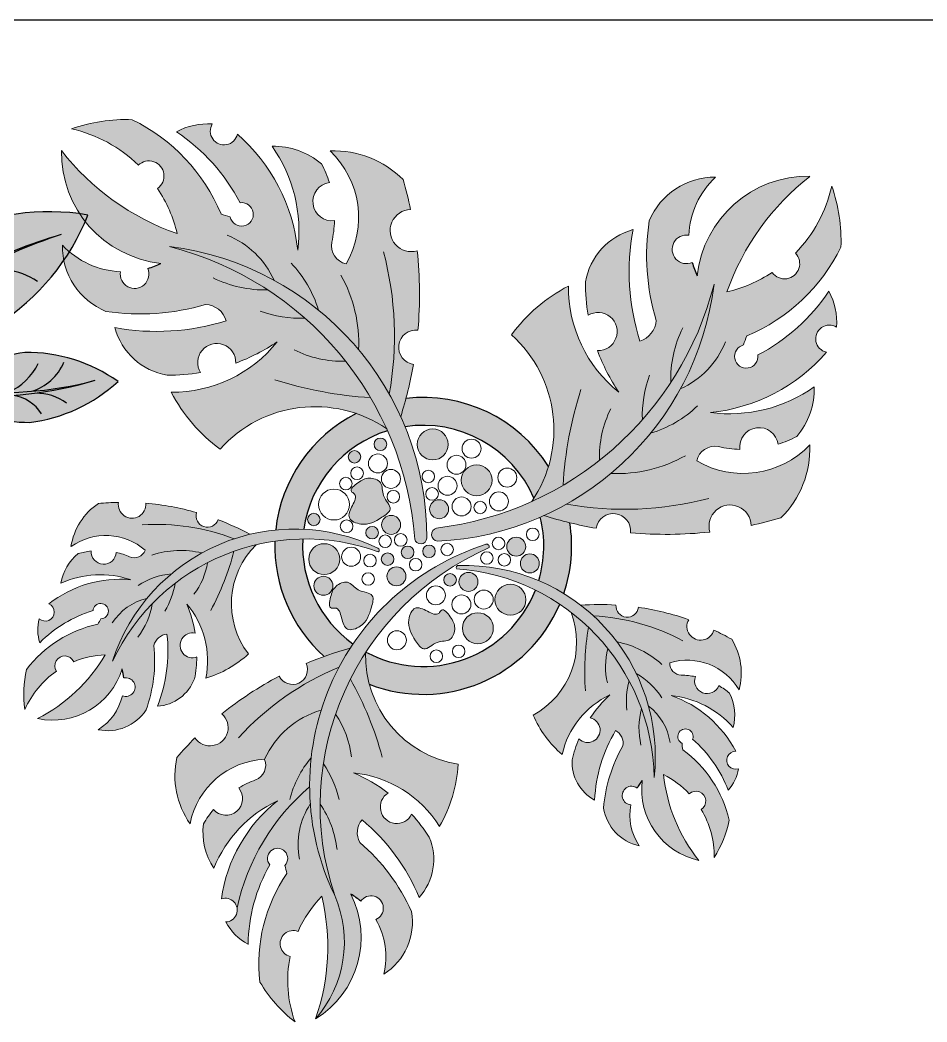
# Model space of a CAD drawing. Header units: inches. Extents: x 9636 to 21597, y -10243 to 557.
# Drawn here: x 14584.43 to 14615.95, y -8255.29 to -8220.47 of the extents above; entities that cross this region are included whole.
import ezdxf

# ---------------------------------------------------------------- set-up
doc = ezdxf.new("R2010")
doc.units = ezdxf.units.IN
doc.header["$MEASUREMENT"] = 0
doc.layers.add('estofado', color=7, linetype='Continuous', lineweight=25)
doc.layers.add('MESA', color=7, linetype='Continuous')

# ---------------------------------------------------------------- blocks, each defined once
blk = doc.blocks.new('FF')
at = {"layer": 'estofado', "ltscale": 0.1, "true_color": 0x939598}
h = blk.add_hatch(color=252, dxfattribs=at)
h.set_gradient(color1=(108, 164, 86), color2=(102, 154, 81), one_color=1, tint=0.46, name='CYLINDER')
h.paths.add_polyline_path([(14597.657, -8234.258, 0.033062), (14598.1, -8232.44, -0.981895), (14598.257, -8231.248, 0.048855), (14598.23, -8228.488, -1.138233), (14598.001, -8227.054, 0.018864), (14597.739, -8226.018, 0.208979), (14595.206, -8225.017, -0.346636), (14595.761, -8228.943, -0.42625), (14595.269, -8228.158, 0.04537), (14595.358, -8227.443, -0.994855), (14595.179, -8226.118, 0.044381), (14594.909, -8225.466, 0.18118), (14593.188, -8224.858, -0.18833), (14594.077, -8228.471, 0.191426), (14591.981, -8224.44, -1.174476), (14591.108, -8224.083, 0.140528), (14589.862, -8224.352, -0.125367), (14592.077, -8226.819, -2.245001), (14591.73, -8227.316, -0.031976), (14591.411, -8227.204, 0.181425), (14588.328, -8223.935, 0.094503), (14586.213, -8224.251, -0.138196), (14588.538, -8225.513, -1.074478), (14589.209, -8226.325, -0.088291), (14589.884, -8227.895, -0.144087), (14585.868, -8225.009, 0.388768), (14589.323, -8228.927, -0.041945), (14588.862, -8229.104, -1.340573), (14587.917, -8229.218, -0.196063), (14585.897, -8228.293, 0.307628), (14587.414, -8230.596, 0.111291), (14590.874, -8230.354, -0.314907), (14591.594, -8230.922, -0.122145), (14587.721, -8231.161, 0.291545), (14589.54, -8232.815, 0.043027), (14590.699, -8232.721, -1.339402), (14591.927, -8232.393, 0.060072), (14593.368, -8231.652, -0.231117), (14589.683, -8233.404, 0.11449), (14591.378, -8235.385, -0.376746), (14597.17, -8234.681, 0.228124), (14589.622, -8228.346, -0.2613)])
h = blk.add_hatch(color=252, dxfattribs=at)
h.set_gradient(color1=(108, 164, 86), color2=(79, 120, 63), one_color=1, tint=0.36, name='CYLINDER')
h.paths.add_polyline_path([(14606.539, -8230.908, -0.314907), (14605.971, -8231.628, -0.122145), (14605.732, -8227.756, 0.291545), (14604.078, -8229.574, 0.043027), (14604.172, -8230.733, -1.339402), (14604.5, -8231.961, 0.060072), (14605.241, -8233.402, -0.231117), (14603.489, -8229.717, 0.11449), (14601.508, -8231.412, -0.376746), (14602.212, -8237.204, 0.228124), (14608.547, -8229.656, -0.2613), (14602.635, -8237.691, 0.033062), (14604.452, -8238.134, -0.981895), (14605.645, -8238.291, 0.048855), (14608.405, -8238.264, -1.138233), (14609.839, -8238.035, 0.018864), (14610.875, -8237.774, 0.208979), (14611.875, -8235.24, -0.346636), (14607.949, -8235.795, -0.42625), (14608.735, -8235.303, 0.04537), (14609.45, -8235.392, -0.994855), (14610.775, -8235.213, 0.044381), (14611.426, -8234.944, 0.18118), (14612.035, -8233.222, -0.18833), (14608.422, -8234.111, 0.191426), (14612.453, -8232.015, -1.174476), (14612.81, -8231.142, 0.140528), (14612.541, -8229.896, -0.125367), (14610.074, -8232.111, -2.245001), (14609.577, -8231.764, -0.031976), (14609.689, -8231.446, 0.181425), (14612.958, -8228.362, 0.094503), (14612.642, -8226.247, -0.138196), (14611.38, -8228.572, -1.074478), (14610.568, -8229.243, -0.088291), (14608.998, -8229.919, -0.144087), (14611.883, -8225.902, 0.388768), (14607.965, -8229.357, -0.041945), (14607.789, -8228.897, -1.340573), (14607.675, -8227.951, -0.196063), (14608.6, -8225.931, 0.307628), (14606.297, -8227.448, 0.111291)])
h = blk.add_hatch(color=252, dxfattribs=at)
h.set_gradient(color1=(166, 115, 84), color2=(109, 75, 55), one_color=1, tint=0.32, name='INVCYLINDER')
h.paths.add_polyline_path([(14598.144, -8238.509, 0.872708), (14598.565, -8238.479, 0.378997), (14589.622, -8228.346, -0.322151)])
h = blk.add_hatch(color=252, dxfattribs=at)
h.set_gradient(color1=(166, 115, 84), color2=(109, 75, 55), one_color=1, tint=0.32, name='INVCYLINDER')
h.paths.add_polyline_path([(14608.547, -8229.656, -0.309503), (14598.904, -8238.127, 0.812635), (14598.933, -8238.587, 0.364481)])
h = blk.add_hatch(color=252, dxfattribs=at)
h.set_gradient(color1=(185, 193, 193), color2=(81, 92, 92), one_color=1, tint=0.34, name='CURVED')
h.paths.add_polyline_path([(14602.289, -8237.087, 0.06904), (14602.796, -8235.982, 0.288006), (14597.84, -8233.624, -0.011646), (14597.657, -8234.258, -0.009266), (14597.806, -8234.605, -0.341204)])
h = blk.add_hatch(color=252, dxfattribs=at)
h.set_gradient(color1=(185, 193, 193), color2=(81, 92, 92), one_color=1, tint=0.34, name='CURVED')
h.paths.add_polyline_path([(14597.198, -8234.745, 0.00155), (14597.17, -8234.681, 0.067559), (14596.107, -8234.148, 0.253608), (14593.312, -8238.194, -0.036817), (14594.29, -8238.17, -0.290631)])
h = blk.add_hatch(color=252, dxfattribs=at)
h.set_gradient(color1=(179, 165, 128), color2=(150, 134, 90), one_color=1, tint=0.47)
h.paths.add_polyline_path([(14598.244, -8235.108, -1), (14599.297, -8235.333, -1)])
h = blk.add_hatch(color=252, dxfattribs=at)
h.set_gradient(color1=(179, 165, 128), color2=(150, 134, 90), one_color=1, tint=0.47)
h.paths.add_polyline_path([(14596.739, -8235.171, 1), (14597.165, -8235.263, 1)])
h = blk.add_hatch(color=252, dxfattribs=at)
h.set_gradient(color1=(179, 165, 128), color2=(150, 134, 90), one_color=1, tint=0.47)
h.paths.add_polyline_path([(14595.838, -8235.606, 1), (14596.265, -8235.697, 1)])
h = blk.add_hatch(color=252, dxfattribs=at)
h.set_gradient(color1=(179, 165, 128), color2=(150, 134, 90), one_color=1, tint=0.47)
h.paths.add_polyline_path([(14599.771, -8236.354, 1), (14600.824, -8236.58, 1)])
h = blk.add_hatch(color=252, dxfattribs=at)
h.set_gradient(color1=(179, 165, 128), color2=(150, 134, 90), one_color=1, tint=0.47)
edge = h.paths.add_edge_path()
edge.add_spline(control_points=[(14595.981, -8237.344), (14595.902, -8237.502), (14595.744, -8237.821), (14596.427, -8238.092), (14596.868, -8237.85), (14597.453, -8237.453), (14596.964, -8237.042), (14597.069, -8236.505), (14596.528, -8236.338), (14596.218, -8236.5), (14595.828, -8236.813), (14596.162, -8236.987), (14596.059, -8237.19), (14595.981, -8237.344)], knot_values=[0, 0, 0, 0, 0.020201, 0.040881, 0.075874, 0.093984, 0.117931, 0.138882, 0.158108, 0.177537, 0.194687, 0.200618, 0.219249, 0.219249, 0.219249, 0.219249], degree=3, periodic=0)
h = blk.add_hatch(color=252, dxfattribs=at)
h.set_gradient(color1=(108, 164, 86), color2=(62, 94, 49), one_color=1, tint=0.28, name='CURVED')
h.paths.add_polyline_path([(14585.43, -8240.765, -1.174476), (14585.093, -8241.279, 0.140528), (14585.112, -8242.11, -0.125367), (14586.965, -8240.997, -2.245001), (14587.24, -8241.281, -0.031976), (14587.129, -8241.471, 0.181425), (14584.655, -8243.041, 0.094503), (14584.596, -8244.435, -0.138196), (14585.692, -8243.102, -1.074478), (14586.294, -8242.773, -0.088291), (14587.383, -8242.534, -0.144087), (14585.039, -8244.749, 0.388768), (14587.975, -8243.021, -0.041945), (14588.031, -8243.338, -1.340573), (14587.987, -8243.957, -0.196063), (14587.145, -8245.137, 0.307628), (14588.807, -8244.45, 0.111291), (14589.08, -8242.204, -0.314907), (14589.532, -8241.814, -0.122145), (14589.207, -8244.323, 0.291545), (14590.491, -8243.363, 0.043027), (14590.574, -8242.609, -1.339402), (14590.515, -8241.782, 0.060072), (14590.219, -8240.768, -0.231117), (14590.885, -8243.344, 0.11449), (14592.363, -8242.503, -0.376746), (14592.628, -8238.708, 0.228124), (14587.639, -8242.758, -0.2613), (14592.418, -8238.344, 0.033062), (14591.309, -8237.836, -0.981895), (14590.565, -8237.588, 0.048855), (14588.794, -8237.264, -1.138233), (14587.847, -8237.233, 0.018864), (14587.152, -8237.273, 0.208979), (14586.198, -8238.771, -0.346636), (14588.78, -8238.901, -0.42625), (14588.217, -8239.119, 0.04537), (14587.77, -8238.973, -0.994855), (14586.9, -8238.925, 0.044381), (14586.449, -8239.017, 0.18118), (14585.847, -8240.044, -0.18833), (14588.27, -8239.921, 0.191426)])
h = blk.add_hatch(color=252, dxfattribs=at)
h.set_gradient(color1=(179, 165, 128), color2=(150, 134, 90), one_color=1, tint=0.47)
h.paths.add_polyline_path([(14599.316, -8237.541, 1), (14598.67, -8237.402, 1)])
h = blk.add_hatch(color=252, dxfattribs=at)
h.set_gradient(color1=(179, 165, 128), color2=(150, 134, 90), one_color=1, tint=0.47)
h.paths.add_polyline_path([(14594.85, -8237.874, 1), (14594.424, -8237.782, 1)])
h = blk.add_hatch(color=252, dxfattribs=at)
h.set_gradient(color1=(179, 165, 128), color2=(150, 134, 90), one_color=1, tint=0.47)
h.paths.add_polyline_path([(14597.647, -8238.086, 1), (14597.001, -8237.947, 1)])
h = blk.add_hatch(color=252, dxfattribs=at)
h.set_gradient(color1=(185, 193, 193), color2=(81, 92, 92), one_color=1, tint=0.34, name='CURVED')
h.paths.add_polyline_path([(14602.635, -8237.691, -0.003321), (14602.511, -8237.746, -0.134103), (14602.455, -8239.954, -0.036923), (14603.328, -8240.403, 0.121396), (14603.537, -8237.943, -0.016535)])
h = blk.add_hatch(color=252, dxfattribs=at)
h.set_gradient(color1=(179, 165, 128), color2=(150, 134, 90), one_color=1, tint=0.47)
h.paths.add_polyline_path([(14596.878, -8238.335, 1), (14596.451, -8238.243, 1)])
h = blk.add_hatch(color=252, dxfattribs=at)
h.set_gradient(color1=(166, 115, 84), color2=(109, 75, 55), one_color=1, tint=0.32, name='INVCYLINDER')
h.paths.add_polyline_path([(14596.876, -8238.955, 0.529291), (14596.892, -8238.842, 0.456534), (14587.639, -8242.758, -0.387777)])
h = blk.add_hatch(color=252, dxfattribs=at)
h.set_gradient(color1=(179, 165, 128), color2=(150, 134, 90), one_color=1, tint=0.47)
h.paths.add_polyline_path([(14601.997, -8238.843, 1), (14601.351, -8238.704, 1)])
h = blk.add_hatch(color=252, dxfattribs=at)
h.set_gradient(color1=(185, 193, 193), color2=(81, 92, 92), one_color=1, tint=0.34, name='CURVED')
h.paths.add_polyline_path([(14594.257, -8238.508, 0.03292), (14593.285, -8238.583, 0.221446), (14594.997, -8242.589, -0.019377), (14595.901, -8242.304, -0.005069), (14595.999, -8242.155, -0.256969)])
h = blk.add_hatch(color=252, dxfattribs=at)
h.set_gradient(color1=(179, 165, 128), color2=(150, 134, 90), one_color=1, tint=0.47)
h.paths.add_polyline_path([(14595.525, -8239.321, 1), (14594.472, -8239.095, 1)])
h = blk.add_hatch(color=252, dxfattribs=at)
h.set_gradient(color1=(166, 115, 84), color2=(109, 75, 55), one_color=1, tint=0.32, name='INVCYLINDER')
h.paths.add_polyline_path([(14600.729, -8238.809, 0.726279), (14600.592, -8238.701, 0.000011), (14600.592, -8238.701, 0.454782), (14595.364, -8250.903, -0.387777)])
h = blk.add_hatch(color=252, dxfattribs=at)
h.set_gradient(color1=(179, 165, 128), color2=(150, 134, 90), one_color=1, tint=0.47)
h.paths.add_polyline_path([(14598.111, -8239.015, 1), (14597.684, -8238.923, 1)])
h = blk.add_hatch(color=252, dxfattribs=at)
h.set_gradient(color1=(179, 165, 128), color2=(150, 134, 90), one_color=1, tint=0.47)
h.paths.add_polyline_path([(14598.855, -8238.981, 1), (14598.428, -8238.889, 1)])
h = blk.add_hatch(color=252, dxfattribs=at)
h.set_gradient(color1=(179, 165, 128), color2=(150, 134, 90), one_color=1, tint=0.47)
h.paths.add_polyline_path([(14597.415, -8239.253, 1), (14596.988, -8239.162, 1)])
h = blk.add_hatch(color=252, dxfattribs=at)
h.set_gradient(color1=(179, 165, 128), color2=(150, 134, 90), one_color=1, tint=0.47)
h.paths.add_polyline_path([(14602.469, -8239.425, 1), (14601.823, -8239.287, 1)])
h = blk.add_hatch(color=252, dxfattribs=at)
h.set_gradient(color1=(179, 165, 128), color2=(150, 134, 90), one_color=1, tint=0.47)
h.paths.add_polyline_path([(14597.832, -8239.874, 1), (14597.186, -8239.736, 1)])
h = blk.add_hatch(color=252, dxfattribs=at)
h.set_gradient(color1=(166, 115, 84), color2=(109, 75, 55), one_color=1, tint=0.32, name='INVCYLINDER')
h.paths.add_polyline_path([(14606.469, -8246.796, 0.456534), (14599.635, -8239.43, 0.529291), (14599.603, -8239.54, -0.387777)])
h = blk.add_hatch(color=252, dxfattribs=at)
h.set_gradient(color1=(179, 165, 128), color2=(150, 134, 90), one_color=1, tint=0.47)
h.paths.add_polyline_path([(14595.293, -8240.204, 1), (14594.648, -8240.065, 1)])
h = blk.add_hatch(color=252, dxfattribs=at)
h.set_gradient(color1=(179, 165, 128), color2=(150, 134, 90), one_color=1, tint=0.47)
h.paths.add_polyline_path([(14599.587, -8239.973, 1), (14599.161, -8239.882, 1)])
h = blk.add_hatch(color=252, dxfattribs=at)
h.set_gradient(color1=(179, 165, 128), color2=(150, 134, 90), one_color=1, tint=0.47)
h.paths.add_polyline_path([(14600.336, -8240.068, 1), (14599.69, -8239.929, 1)])
h = blk.add_hatch(color=252, dxfattribs=at)
h.set_gradient(color1=(179, 165, 128), color2=(150, 134, 90), one_color=1, tint=0.47)
edge = h.paths.add_edge_path()
edge.add_spline(control_points=[(14595.604, -8241.25), (14595.649, -8241.42), (14595.741, -8241.764), (14596.433, -8241.515), (14596.604, -8241.043), (14596.78, -8240.357), (14596.141, -8240.373), (14595.865, -8239.9), (14595.349, -8240.133), (14595.223, -8240.46), (14595.138, -8240.953), (14595.503, -8240.862), (14595.56, -8241.083), (14595.604, -8241.25)], knot_values=[0, 0, 0, 0, 0.020201, 0.040881, 0.075874, 0.093984, 0.117931, 0.138882, 0.158108, 0.177537, 0.194687, 0.200618, 0.219249, 0.219249, 0.219249, 0.219249], degree=3, periodic=0)
h = blk.add_hatch(color=252, dxfattribs=at)
h.set_gradient(color1=(179, 165, 128), color2=(150, 134, 90), one_color=1, tint=0.47)
h.paths.add_polyline_path([(14601.998, -8240.731, 1), (14600.945, -8240.506, 1)])
h = blk.add_hatch(color=252, dxfattribs=at)
h.set_gradient(color1=(185, 193, 193), color2=(81, 92, 92), one_color=1, tint=0.34, name='CURVED')
h.paths.add_polyline_path([(14602.341, -8240.285, -0.449638), (14596.45, -8242.437, 0.000699), (14596.436, -8242.46, 0.072477), (14596.564, -8243.553, 0.40511), (14603.186, -8240.774, 0.032975)])
h = blk.add_hatch(color=252, dxfattribs=at)
h.set_gradient(color1=(179, 165, 128), color2=(150, 134, 90), one_color=1, tint=0.47)
edge = h.paths.add_edge_path()
edge.add_spline(control_points=[(14598.585, -8241.02), (14598.428, -8240.942), (14598.109, -8240.783), (14597.838, -8241.467), (14598.079, -8241.907), (14598.476, -8242.492), (14598.887, -8242.004), (14599.424, -8242.109), (14599.591, -8241.568), (14599.429, -8241.258), (14599.116, -8240.867), (14598.942, -8241.201), (14598.739, -8241.098), (14598.585, -8241.02)], knot_values=[0, 0, 0, 0, 0.020201, 0.040881, 0.075874, 0.093984, 0.117931, 0.138882, 0.158108, 0.177537, 0.194687, 0.200618, 0.219249, 0.219249, 0.219249, 0.219249], degree=3, periodic=0)
h = blk.add_hatch(color=252, dxfattribs=at)
h.set_gradient(color1=(108, 164, 86), color2=(154, 193, 138), one_color=1, tint=0.65, name='HEMISPHERICAL')
h.paths.add_polyline_path([(14607.009, -8242.81, -0.346636), (14609.418, -8243.751, 0.208979), (14609.162, -8241.993, 0.018864), (14608.544, -8241.672, -1.138233), (14607.668, -8241.311, 0.048855), (14605.92, -8240.881, -0.981895), (14605.14, -8240.802, 0.033062), (14603.92, -8240.811, -0.2613), (14606.469, -8246.796, 0.228124), (14603.579, -8241.057, -0.376746), (14602.264, -8244.627, 0.11449), (14603.267, -8246, -0.231117), (14604.932, -8243.923, 0.060072), (14604.245, -8244.727, -1.339402), (14603.853, -8245.457, 0.043027), (14603.62, -8246.179, 0.291545), (14604.397, -8247.58, -0.122145), (14605.129, -8245.159, -0.314907), (14605.381, -8245.7, 0.111291), (14604.71, -8247.86, 0.307628), (14605.944, -8249.168, -0.196063), (14605.659, -8247.747, -1.340573), (14605.873, -8247.164, -0.041945), (14606.054, -8246.899, 0.388768), (14608.023, -8249.678, -0.144087), (14606.794, -8246.697, -0.088291), (14607.689, -8247.361, -1.074478), (14608.104, -8247.908, -0.138196), (14608.556, -8249.573, 0.094503), (14609.074, -8248.278, 0.181425), (14607.461, -8245.831, -0.031976), (14607.438, -8245.613, -2.245001), (14607.805, -8245.467, -0.125367), (14609.039, -8247.242, 0.140528), (14609.397, -8246.492, -1.174476), (14609.301, -8245.884, 0.191426), (14607.056, -8243.95, -0.18833), (14609.216, -8245.056, 0.18118), (14609.088, -8243.872, 0.044381), (14608.715, -8243.603, -0.994855), (14607.901, -8243.291, 0.04537), (14607.434, -8243.24, -0.42625)])
h = blk.add_hatch(color=252, dxfattribs=at)
h.set_gradient(color1=(179, 165, 128), color2=(150, 134, 90), one_color=1, tint=0.47)
h.paths.add_polyline_path([(14600.865, -8241.721, 1), (14599.813, -8241.496, 1)])
h = blk.add_hatch(color=252, dxfattribs=at)
h.set_gradient(color1=(108, 164, 86), color2=(128, 178, 108), one_color=1, tint=0.56, name='CYLINDER')
h.paths.add_polyline_path([(14595.518, -8242.956, -0.021499), (14595.901, -8242.304, 0.033062), (14594.374, -8242.832, -0.981895), (14593.434, -8243.275, 0.048855), (14591.442, -8244.585, -1.138233), (14590.508, -8245.422, 0.018864), (14589.878, -8246.096, 0.208979), (14590.336, -8248.404, -0.346636), (14592.928, -8246.166, -0.218356), (14594.893, -8244.454, -0.045186), (14595.501, -8242.987, -0.00127), (14595.48, -8242.972, -0.001036)])
h = blk.add_hatch(color=252, dxfattribs=at)
h.set_gradient(color1=(108, 164, 86), color2=(128, 178, 108), one_color=1, tint=0.56, name='CYLINDER')
h.paths.add_polyline_path([(14599.009, -8248.494, 0.11449), (14599.655, -8246.336, -0.376746), (14596.436, -8242.46, 0.228124), (14595.364, -8250.903, -0.289779), (14594.696, -8255.189, 0.388768), (14595.926, -8250.848, -0.041945), (14596.27, -8251.1, -1.340573), (14596.795, -8251.733, -0.196063), (14597.067, -8253.633, 0.307628), (14598.03, -8251.455, 0.111291), (14596.237, -8249.055, -0.314907), (14596.313, -8248.267, -0.122145), (14598.297, -8250.967, 0.291545), (14598.648, -8248.873, 0.043027), (14598.038, -8248.075, -1.339402), (14597.226, -8247.337, 0.060072), (14596.013, -8246.637, -0.231117)])
h = blk.add_hatch(color=252, dxfattribs=at)
h.set_gradient(color1=(108, 164, 86), color2=(128, 178, 108), one_color=1, tint=0.56, name='CYLINDER')
h.paths.add_polyline_path([(14592.588, -8246.89, 0.04537), (14592.026, -8247.159, -0.994855), (14591.148, -8247.909, 0.044381), (14590.801, -8248.41, 0.18118), (14591.164, -8249.944, -0.18833), (14593.372, -8247.609, 0.191426), (14591.425, -8251.016, -0.461932), (14591.969, -8251.329, -0.164855), (14594.492, -8247.121, -0.076989), (14594.893, -8244.454, 0.218356), (14592.928, -8246.166, -0.42625)])
h = blk.add_hatch(color=252, dxfattribs=at)
h.set_gradient(color1=(108, 164, 86), color2=(128, 178, 108), one_color=1, tint=0.56, name='CYLINDER')
h.paths.add_polyline_path([(14592.766, -8253.905, 0.094503), (14593.985, -8255.294, -0.138196), (14593.814, -8253.015, -1.074478), (14594.09, -8252.148, -0.088291), (14594.914, -8250.923, -0.144087), (14594.696, -8255.189, 0.289779), (14595.364, -8250.903, -0.111568), (14594.492, -8247.121, 0.164855), (14591.969, -8251.329, -0.461932), (14591.573, -8251.817, 0.140528), (14592.352, -8252.596, -0.125367), (14593.108, -8249.834, -2.245001), (14593.631, -8249.854, -0.031976), (14593.698, -8250.137, 0.181425)])
at = {"layer": 'MESA', "ltscale": 0.8}
h = blk.add_hatch(color=85, dxfattribs=at)
h.dxf.hatch_style = 1
h.set_gradient(color1=(103, 159, 96), color2=(179, 207, 175), one_color=1, tint=0.75, name='INVCURVED')
h.paths.add_polyline_path([(14583.645, -8231.047, -0.199512), (14579.799, -8231.306, -0.09675), (14585.856, -8227.925, 0.086654), (14579.719, -8230.975, -0.192489), (14581.908, -8227.956, -0.158608), (14586.787, -8227.247, -0.158608)])
h = blk.add_hatch(color=85, dxfattribs=at)
h.dxf.hatch_style = 1
h.set_gradient(color1=(103, 159, 96), color2=(52, 80, 48), one_color=1, tint=0.25)
h.paths.add_polyline_path([(14585.856, -8227.925, 0.09675), (14579.799, -8231.306, -0.007527), (14579.656, -8231.256, -0.014292), (14579.719, -8230.975, -0.086654)])
h = blk.add_hatch(color=85, dxfattribs=at)
h.dxf.hatch_style = 1
h.set_gradient(color1=(103, 159, 96), color2=(179, 207, 175), one_color=1, tint=0.75, name='INVCURVED')
h.paths.add_polyline_path([(14584.598, -8232.022, 0.199512), (14582.285, -8233.316, 0.09675), (14587.043, -8232.991, -0.086654), (14582.363, -8233.537, 0.192489), (14584.757, -8234.454, 0.158608), (14587.834, -8233.033, 0.158608)])
h = blk.add_hatch(color=85, dxfattribs=at)
h.dxf.hatch_style = 1
h.set_gradient(color1=(103, 159, 96), color2=(52, 80, 48), one_color=1, tint=0.25)
h.paths.add_polyline_path([(14587.043, -8232.991, -0.09675), (14582.285, -8233.316, 0.007527), (14582.221, -8233.399, 0.014292), (14582.363, -8233.537, 0.086654)])
at = {"color": 252, "true_color": 0x939598}
blk.add_line((15113.189, -8220.47), (14456.189, -8220.47), dxfattribs=at)
at = {"layer": 'estofado', "color": 252, "lineweight": 5, "ltscale": 0.1, "true_color": 0x939598}
for centre, radius in [((14598.77, -8235.22), 0.538), ((14596.952, -8235.217), 0.218), ((14600.121, -8235.367), 0.33), ((14596.051, -8235.651), 0.218), ((14596.866, -8235.881), 0.33), ((14599.597, -8235.927), 0.33), ((14596.142, -8236.222), 0.218), ((14600.298, -8236.467), 0.538), ((14595.752, -8236.581), 0.218), ((14597.318, -8236.419), 0.33), ((14598.619, -8236.336), 0.218), ((14599.285, -8236.657), 0.33), ((14601.363, -8236.373), 0.33), ((14598.749, -8236.94), 0.218), ((14595.339, -8237.309), 0.538), ((14597.402, -8237.039), 0.218), ((14599.774, -8237.376), 0.33), ((14601.071, -8237.201), 0.33), ((14598.993, -8237.471), 0.33), ((14600.42, -8237.413), 0.218), ((14594.637, -8237.828), 0.218), ((14597.324, -8238.016), 0.33), ((14595.777, -8238.064), 0.218), ((14596.664, -8238.289), 0.218), ((14597.118, -8238.586), 0.218), ((14597.66, -8238.539), 0.218), ((14601.059, -8238.662), 0.218), ((14601.674, -8238.774), 0.33), ((14602.248, -8238.347), 0.218), ((14594.999, -8239.208), 0.538), ((14595.935, -8239.124), 0.33), ((14597.897, -8238.969), 0.218), ((14598.642, -8238.935), 0.218), ((14599.274, -8238.871), 0.218), ((14596.591, -8239.258), 0.218), ((14597.202, -8239.207), 0.218), ((14600.652, -8239.17), 0.218), ((14601.258, -8239.231), 0.218), ((14602.146, -8239.356), 0.33), ((14597.509, -8239.805), 0.33), ((14598.179, -8239.399), 0.218), ((14594.97, -8240.135), 0.33), ((14596.526, -8239.898), 0.218), ((14599.374, -8239.928), 0.218), ((14600.013, -8239.998), 0.33), ((14598.881, -8240.466), 0.33), ((14601.471, -8240.618), 0.538), ((14599.767, -8240.782), 0.33), ((14600.544, -8240.613), 0.33), ((14600.339, -8241.608), 0.538), ((14597.526, -8242.027), 0.33), ((14599.671, -8242.412), 0.218), ((14598.895, -8242.582), 0.218)]:
    blk.add_circle(centre, radius, dxfattribs=at)
for centre, radius, start, end in [((14588.1, -8229.639), 5.709, 87.7165, 109.3109), ((14585.513, -8229.678), 6.397, 22.7571, 63.8893), ((14590.955, -8226.39), 2.312, 86.2017, 118.1987), ((14591.516, -8224.332), 0.478, 148.5589, 346.9089), ((14585.136, -8229.008), 4.878, 45.771, 77.2439), ((14586.127, -8229.932), 6.715, 27.6215, 56.2045), ((14587.958, -8229.093), 6.151, 5.802, 49.1492), ((14589.007, -8227.804), 5.114, 352.5034, 35.1659), ((14593.237, -8227.46), 2.602, 50.0111, 91.089), ((14589.734, -8225.083), 3.867, 178.9144, 263.8924), ((14592.779, -8219.628), 8.758, 217.908, 250.7046), ((14595.328, -8228.416), 3.401, 44.8387, 92.0536), ((14592.992, -8227.333), 3.203, 329.8076, 46.2802), ((14588.902, -8225.895), 0.528, 305.4631, 133.6877), ((14591.38, -8227.307), 3.981, 17.3768, 27.5414), ((14608.565, -8228.384), 2.453, 89.1783, 157.5757), ((14610.615, -8228.076), 2.943, 133.2008, 177.5723), ((14611.81, -8229.768), 3.867, 88.9144, 173.8924), ((14617.265, -8232.813), 8.758, 127.908, 160.7046), ((14595.272, -8226.78), 0.668, 98.0066, 277.4156), ((14584.151, -8230.002), 14.161, 12.0192, 16.3421), ((14607.884, -8225.17), 4.878, 315.771, 347.2439), ((14607.254, -8228.135), 5.709, 357.7165, 19.3109), ((14585.136, -8229.008), 4.878, 13.1974, 33.3798), ((14592.127, -8227.224), 0.408, 193.0968, 97.0575), ((14592.447, -8224.774), 2.641, 246.9144, 254.2403), ((14598.023, -8227.786), 0.732, 91.6823, 286.478), ((14591.38, -8227.307), 3.981, 347.1712, 358.0454), ((14614.094, -8228.643), 7.888, 171.2888, 196.6902), ((14590.516, -8230.739), 3.001, 24.0369, 68.2831), ((14606.331, -8229.963), 2.287, 105.1879, 170.2031), ((14613.659, -8229.21), 8.059, 169.6013, 197.457), ((14607.591, -8228.441), 0.497, 80.325, 293.4407), ((14588.35, -8228.328), 2.453, 179.1783, 247.5757), ((14588.042, -8226.278), 2.943, 223.2008, 267.5723), ((14595.891, -8228.315), 0.642, 168.9111, 258.2592), ((14607.214, -8225.547), 6.397, 292.7571, 333.8893), ((14586.012, -8231.456), 11.429, 349.8214, 14.85), ((14584.151, -8230.002), 14.161, 354.9534, 6.1411), ((14610.998, -8228.937), 0.528, 215.4631, 43.6877), ((14590.974, -8231.689), 3.99, 16.5863, 43.9204), ((14588.407, -8229.302), 0.497, 170.325, 23.4407), ((14591.382, -8231.709), 4.818, 357.3902, 29.4495), ((14607.884, -8225.17), 4.878, 283.1974, 303.3798), ((14592.944, -8225.749), 4.102, 243.8381, 271.3125), ((14606.152, -8234.833), 5.768, 117.5038, 143.6292), ((14608.138, -8229.765), 4.65, 179.4019, 231.456), ((14610.846, -8229.608), 6.769, 179.7095, 189.5645), ((14606.961, -8226.161), 6.715, 297.6215, 326.2045), ((14610.503, -8230.989), 2.312, 356.2017, 28.1987), ((14588.609, -8222.799), 7.888, 261.2888, 286.6902), ((14590.828, -8231.153), 0.8, 16.7747, 86.693), ((14594.212, -8226.587), 4.251, 250.2095, 271.6077), ((14604.518, -8231.298), 0.663, 268.4447, 121.4644), ((14589.176, -8223.234), 8.059, 259.6013, 287.457), ((14605.74, -8230.862), 0.8, 286.7747, 356.693), ((14612.561, -8231.55), 0.478, 58.5589, 256.9089), ((14589.929, -8230.561), 2.287, 195.1879, 260.2031), ((14598.189, -8231.846), 0.601, 83.5666, 261.473), ((14598.562, -8234.709), 4.421, 325.6423, 48.2171), ((14611.144, -8232.979), 4.102, 153.8381, 181.3125), ((14612.119, -8232.481), 2.641, 156.9144, 164.2403), ((14589.731, -8228.754), 4.65, 269.4019, 321.456), ((14591.264, -8232.375), 0.663, 358.4447, 211.4644), ((14589.574, -8226.047), 6.769, 290.3446, 304.0955), ((14606.154, -8230.55), 3.001, 294.0369, 338.2831), ((14609.669, -8232.161), 0.408, 103.0968, 7.0575), ((14595.63, -8228.574), 3.756, 243.4398, 271.7039), ((14610.846, -8229.608), 6.769, 200.3446, 214.0955), ((14607.8, -8227.992), 6.151, 275.802, 319.1492), ((14584.151, -8230.002), 14.161, 342.5117, 350.0862), ((14589.574, -8226.047), 6.769, 269.7095, 279.5645), ((14610.306, -8234.247), 4.251, 160.2095, 181.6077), ((14597.426, -8219.971), 13.647, 252.3042, 266.5573), ((14609.089, -8229.041), 5.114, 262.5034, 305.1659), ((14609.433, -8233.271), 2.602, 320.0111, 1.089), ((14594.798, -8230.741), 5.768, 207.5038, 233.6292), ((14616.922, -8237.46), 13.647, 162.3042, 176.5573), ((14594.675, -8238.33), 4.421, 55.6423, 138.2171), ((14605.204, -8231.008), 3.99, 286.5863, 313.9204), ((14608.319, -8235.664), 3.756, 153.4398, 181.7039), ((14610.113, -8235.306), 0.668, 8.0066, 187.4156), ((14609.586, -8231.414), 3.981, 287.3768, 297.5414), ((14609.56, -8233.026), 3.203, 239.8076, 316.2802), ((14608.578, -8235.926), 0.642, 78.9111, 168.2592), ((14609.586, -8231.414), 3.981, 257.1712, 268.0454), ((14608.477, -8235.362), 3.401, 314.8387, 2.0536), ((14605.184, -8231.416), 4.818, 267.3902, 299.4495), ((14588.389, -8239.113), 2.218, 123.9137, 171.1286), ((14588.024, -8246.466), 9.234, 91.0942, 95.417), ((14588.319, -8237.31), 0.477, 170.7573, 5.553), ((14588.024, -8246.466), 9.234, 74.0283, 85.2161), ((14605.437, -8226.047), 11.429, 259.8214, 284.85), ((14609.107, -8238.057), 0.732, 1.6823, 196.478), ((14590.939, -8237.705), 0.392, 162.6416, 340.548), ((14606.89, -8224.185), 14.161, 252.5117, 260.0862), ((14605.047, -8238.223), 0.601, 353.5666, 171.473), ((14606.89, -8224.185), 14.161, 282.0192, 286.3421), ((14589.185, -8245.453), 7.453, 68.8964, 93.925), ((14588.024, -8246.466), 9.234, 61.5867, 69.1612), ((14587.407, -8240.475), 2.089, 48.8826, 125.3552), ((14606.89, -8224.185), 14.161, 264.9534, 276.1411), ((14594.657, -8240.757), 2.883, 134.7173, 217.2921), ((14587.519, -8240.334), 1.697, 129.0861, 170.1639), ((14587.191, -8241.504), 2.596, 96.4517, 106.6163), ((14587.335, -8238.947), 0.436, 177.0816, 356.4905), ((14587.191, -8241.504), 2.596, 66.2462, 77.1204), ((14588.394, -8238.74), 0.419, 247.9861, 337.3341), ((14590.01, -8242.047), 3.142, 76.4651, 108.5245), ((14583.241, -8236.726), 8.899, 331.3792, 345.6323), ((14588.528, -8238.939), 2.449, 322.5147, 350.7789), ((14587.216, -8243.085), 3.335, 71.5784, 114.2408), ((14589.947, -8242.306), 2.602, 95.6612, 122.9954), ((14587.912, -8243.916), 4.011, 84.877, 128.2242), ((14587.08, -8239.601), 2.772, 329.2845, 350.6827), ((14585.303, -8241.049), 0.312, 227.6339, 65.9838), ((14587.23, -8241.015), 0.266, 272.1717, 176.1325), ((14589.282, -8242.481), 1.957, 103.1118, 147.3581), ((14586.387, -8240.31), 2.675, 322.9131, 350.3874), ((14586.161, -8242.505), 4.414, 9.4195, 23.1705), ((14587.914, -8242.738), 3.032, 348.4768, 40.531), ((14604.597, -8250.02), 9.234, 86.6304, 94.2049), ((14605.531, -8240.834), 0.392, 175.2436, 353.15), ((14604.597, -8250.02), 9.234, 70.5755, 81.7633), ((14588.223, -8245.192), 4.379, 106.6965, 135.2795), ((14600.889, -8242.093), 2.883, 298.4995, 21.0743), ((14603.954, -8248.621), 7.453, 61.8666, 86.8952), ((14587.985, -8245.554), 4.171, 101.8321, 142.9643), ((14586.552, -8241.663), 1.508, 165.2766, 197.2737), ((14585.701, -8240.508), 1.722, 325.9894, 333.3153), ((14612.953, -8243.098), 8.899, 170.1593, 184.4124), ((14608.083, -8241.548), 0.477, 150.2386, 345.0343), ((14589.585, -8242.333), 0.522, 95.8497, 165.768), ((14584.311, -8242.412), 5.255, 338.6763, 6.532), ((14590.422, -8242.204), 0.432, 77.5197, 290.5393), ((14604.597, -8250.02), 9.234, 60.3746, 64.6974), ((14583.962, -8242.721), 5.144, 340.3638, 5.7652), ((14604.598, -8245.175), 3.142, 47.2671, 79.3265), ((14607.279, -8243.164), 2.218, 344.663, 31.8779), ((14582.448, -8239.659), 5.711, 296.983, 329.7796), ((14585.981, -8242.916), 0.344, 24.5381, 212.7627), ((14587.509, -8245.712), 3.181, 92.2724, 112.4548), ((14586.161, -8242.505), 4.414, 348.7845, 358.6395), ((14589.812, -8239.739), 3.761, 286.5788, 312.7042), ((14599.125, -8254.102), 12.231, 105.2876, 112.8622), ((14600.252, -8242.565), 3.818, 178.4183, 260.9931), ((14607.224, -8242.949), 2.449, 165.0127, 193.2769), ((14599.311, -8252.07), 9.871, 112.5974, 137.626), ((14593.9, -8243.045), 0.519, 206.3426, 24.249), ((14607.617, -8244.809), 2.089, 30.4364, 106.909), ((14607.428, -8242.822), 0.419, 178.4575, 267.8055), ((14588.279, -8243.892), 3.723, 166.7915, 188.3858), ((14587.509, -8245.712), 3.181, 124.846, 156.3189), ((14585.564, -8242.283), 2.521, 257.9894, 342.9673), ((14588.101, -8243.654), 0.324, 249.3999, 102.5156), ((14599.125, -8254.102), 12.231, 117.7293, 128.9171), ((14604.549, -8245.437), 2.602, 32.7962, 60.1304), ((14607.391, -8245.836), 2.596, 78.6712, 89.5454), ((14608.309, -8243.445), 0.436, 159.3011, 338.71), ((14589.096, -8242.835), 1.492, 274.2629, 339.2781), ((14585.633, -8249.152), 11.787, 15.0801, 29.3333), ((14608.273, -8244.146), 2.772, 165.1089, 186.5071), ((14607.391, -8245.836), 2.596, 49.1753, 59.3399), ((14586.12, -8243.514), 1.919, 302.2758, 346.6473), ((14606.226, -8246.665), 3.032, 115.2606, 167.3148), ((14607.92, -8247.171), 4.414, 132.6212, 146.3721), ((14605.745, -8247.74), 4.011, 27.5674, 70.9147), ((14606.72, -8247.268), 3.335, 41.5508, 84.2132), ((14607.572, -8244.634), 1.697, 345.6277, 26.7055), ((14605.084, -8245.87), 1.957, 8.4335, 52.6798), ((14587.47, -8243.57), 1.6, 258.2533, 326.6507), ((14591.029, -8245.064), 0.632, 214.4583, 49.254), ((14595.776, -8247.452), 3.125, 106.4143, 155.6845), ((14592.72, -8246.433), 3.244, 6.2157, 34.4798), ((14605.724, -8243.152), 3.761, 203.0874, 229.2128), ((14604.157, -8245.15), 0.432, 225.2523, 78.2719), ((14608.615, -8245.076), 2.675, 165.4042, 192.8785), ((14599.125, -8254.102), 12.231, 134.7952, 139.118), ((14609.646, -8247.845), 5.255, 149.2596, 177.1153), ((14604.868, -8245.61), 0.522, 350.0236, 59.9419), ((14607.556, -8245.374), 0.266, 339.6591, 243.6199), ((14607.92, -8247.171), 4.414, 157.1521, 167.0071), ((14609.837, -8248.27), 5.144, 150.0264, 175.4279), ((14609.158, -8245.538), 1.722, 182.4763, 189.8022), ((14604.938, -8248.776), 4.379, 20.5122, 49.0951), ((14592.747, -8246.727), 2.937, 167.6147, 214.8296), ((14597.16, -8248.358), 3.446, 139.3622, 166.6964), ((14605.007, -8249.204), 4.171, 12.8273, 53.9595), ((14609.3, -8246.196), 0.312, 89.8078, 288.1577), ((14593.052, -8248.929), 2.767, 92.5836, 169.0562), ((14592.41, -8246.365), 0.555, 291.6871, 21.0351), ((14591.94, -8248.392), 3.672, 12.9854, 34.3837), ((14594.683, -8246.024), 4.982, 330.2798, 356.4052), ((14605.108, -8246.269), 1.492, 176.5135, 241.5287), ((14593.717, -8252.013), 5.846, 53.1205, 66.8714), ((14595.61, -8250.633), 4.016, 32.1778, 84.232), ((14605.376, -8249.544), 3.181, 43.3368, 63.5192), ((14612.474, -8246.099), 5.711, 186.012, 218.8086), ((14607.909, -8246.243), 1.508, 318.5179, 350.515), ((14591.585, -8247.532), 0.577, 220.7826, 40.1915), ((14599.44, -8252.946), 7.643, 130.3437, 167.7889), ((14593.788, -8250.112), 3.438, 109.9472, 120.8214), ((14605.68, -8247.424), 0.324, 53.276, 266.3917), ((14608.556, -8247.214), 2.521, 172.8243, 257.8022), ((14597.522, -8247.826), 0.573, 121.2207, 334.2403), ((14607.916, -8247.62), 0.344, 303.029, 131.2535), ((14595.258, -8251.603), 4.417, 115.2794, 157.9418), ((14596.685, -8251.762), 5.313, 128.5779, 171.9251), ((14596.684, -8249.135), 2.592, 146.8128, 191.0591), ((14591.925, -8249.704), 3.543, 6.6141, 34.0884), ((14606.289, -8247.606), 1.6, 189.1409, 257.5383), ((14607.544, -8248.109), 1.919, 169.1444, 213.5158), ((14593.788, -8250.112), 3.438, 140.1527, 150.3173), ((14593.717, -8252.013), 5.846, 32.4855, 42.3405), ((14605.376, -8249.544), 3.181, 359.4727, 30.9456), ((14593.031, -8248.692), 2.248, 172.7871, 213.8649), ((14596.839, -8248.715), 0.691, 139.5507, 209.469), ((14591.86, -8253.617), 6.961, 22.3773, 50.2329), ((14605.42, -8247.568), 3.723, 327.4058, 349.0001), ((14596.83, -8249.644), 1.976, 317.9639, 22.9791), ((14593.378, -8249.609), 0.352, 315.8727, 219.8334), ((14591.809, -8254.233), 6.813, 24.0647, 49.4662), ((14598.15, -8252.699), 5.8, 150.3975, 178.9804), ((14591.449, -8250.521), 2.281, 9.6904, 17.0163), ((14598.253, -8253.264), 5.525, 145.5331, 186.6653), ((14591.564, -8251.405), 0.413, 271.3349, 109.6848), ((14597.943, -8253.851), 4.213, 135.9734, 156.1558), ((14592.942, -8252.347), 3.34, 301.6904, 26.6683), ((14591.643, -8252.519), 4.057, 318.828, 23.4698), ((14587.557, -8252.687), 7.565, 340.684, 13.4806), ((14596.626, -8251.339), 0.429, 293.1009, 146.2166), ((14595.946, -8251.835), 2.119, 301.9543, 10.3517), ((14593.321, -8250.849), 1.997, 208.9776, 240.9746), ((14594.601, -8253.017), 2.542, 345.9768, 30.3482), ((14593.921, -8252.572), 0.456, 68.2391, 256.4636), ((14597.943, -8253.851), 4.213, 168.5469, 200.0199), ((14597.014, -8251.403), 4.931, 210.4925, 232.0868)]:
    blk.add_arc(centre, radius, start, end, dxfattribs=at)
at = {"layer": 'estofado', "color": 252, "lineweight": 20, "ltscale": 0.1, "true_color": 0x939598}
for centre, radius, start, end in [((14586.814, -8239.354), 11.361, 4.2666, 75.6922), ((14588.369, -8238.464), 10.196, 359.9149, 82.9411), ((14597.539, -8226.849), 11.361, 276.9024, 345.6922), ((14598.429, -8228.403), 10.196, 272.8378, 352.9411), ((14593.963, -8244.811), 6.649, 64.1953, 162.0161), ((14598.967, -8238.354), 0.235, 105.4493, 261.8434), ((14594.341, -8245.916), 7.409, 69.9864, 154.7671), ((14603.298, -8247.082), 8.806, 107.8963, 205.7171), ((14604.671, -8247.795), 9.813, 113.6874, 198.4681), ((14598.352, -8238.465), 0.213, 191.7811, 356.227), ((14600.643, -8238.777), 0.0916, 339.9648, 123.9279), ((14596.846, -8238.893), 0.0691, 296.2638, 80.2269), ((14599.657, -8239.496), 0.0691, 75.5647, 219.5278), ((14599.859, -8246.075), 6.649, 353.7755, 91.5963), ((14599.061, -8246.928), 7.409, 1.0245, 85.8052)]:
    blk.add_arc(centre, radius, start, end, dxfattribs=at)
at = {"layer": 'estofado', "color": 252, "ltscale": 0.1, "true_color": 0x939598}
for centre, radius, start, end in [((14588.042, -8226.278), 2.943, 286.1934, 295.8007), ((14610.615, -8228.076), 2.943, 196.1934, 205.8007), ((14598.441, -8238.748), 5.159, 32.4206, 96.6874), ((14598.441, -8238.748), 5.159, 116.908, 173.8305), ((14598.441, -8238.748), 4.191, 23.3512, 98.7106), ((14598.441, -8238.748), 4.191, 107.2476, 172.0695), ((14598.441, -8238.748), 4.191, 343.2777, 13.8296), ((14598.441, -8238.748), 5.159, 341.2937, 8.9802), ((14598.441, -8238.748), 5.159, 178.167, 228.1126), ((14598.441, -8238.748), 4.191, 176.7158, 234.3615), ((14598.441, -8238.748), 4.191, 241.6443, 338.4862), ((14598.441, -8238.748), 5.159, 248.6634, 336.8767), ((14598.441, -8238.748), 5.159, 234.9674, 235.2585), ((14586.12, -8243.514), 1.919, 5.2683, 14.8757), ((14607.544, -8248.109), 1.919, 140.9159, 150.5233), ((14594.601, -8253.017), 2.542, 48.9693, 58.5767)]:
    blk.add_arc(centre, radius, start, end, dxfattribs=at)
at = {"layer": 'estofado', "color": 252, "lineweight": 5, "ltscale": 0.1, "true_color": 0x939598}
for points in [[(14595.981, -8237.344), (14595.874, -8237.775), (14596.275, -8237.988), (14597.006, -8237.752), (14597.289, -8237.473), (14597.061, -8236.999), (14596.955, -8236.551), (14596.564, -8236.393), (14596.168, -8236.553), (14595.944, -8236.855), (14596.043, -8236.94), (14595.981, -8237.344)], [(14595.604, -8241.25), (14595.809, -8241.643), (14596.25, -8241.538), (14596.642, -8240.877), (14596.67, -8240.48), (14596.185, -8240.276), (14595.81, -8240.011), (14595.412, -8240.151), (14595.221, -8240.532), (14595.252, -8240.907), (14595.383, -8240.906), (14595.604, -8241.25)], [(14598.585, -8241.02), (14598.155, -8240.914), (14597.941, -8241.314), (14598.177, -8242.045), (14598.457, -8242.328), (14598.93, -8242.1), (14599.378, -8241.994), (14599.536, -8241.603), (14599.377, -8241.208), (14599.074, -8240.983), (14598.989, -8241.082), (14598.585, -8241.02)]]:
    blk.add_spline(points, degree=3, dxfattribs=at)
at = {"layer": 'MESA', "ltscale": 0.8}
for centre, radius, start, end in [((14585.438, -8235.099), 7.967, 80.2477, 116.2977), ((14579.378, -8224.319), 7.967, 302.3869, 338.4368), ((14591.522, -8247.025), 19.922, 106.5224, 126.3326), ((14591.483, -8245.121), 18.094, 108.1187, 130.2233), ((14583.578, -8231.722), 2.604, 56.1512, 106.341), ((14584.998, -8235.453), 3.454, 96.6448, 143.5021), ((14584.664, -8237.499), 5.477, 54.6381, 90.688), ((14583.152, -8231.482), 2.117, 294.296, 334.1865), ((14584.306, -8231.659), 1.791, 286.7339, 336.9237), ((14583.833, -8220.973), 12.44, 262.8516, 284.9561), ((14583.141, -8219.862), 13.697, 266.7423, 286.5525), ((14584.11, -8229.015), 5.477, 276.7772, 312.8271), ((14584.707, -8231.001), 3.454, 223.9631, 270.8205), ((14584.009, -8234.873), 1.363, 31.4702, 82.9674), ((14585.018, -8235.134), 1.691, 52.5353, 91.7436)]:
    blk.add_arc(centre, radius, start, end, dxfattribs=at)

msp = doc.modelspace()

# ---------------------------------------------------------------- block references
at = {"color": 18, "true_color": 0x000000}
msp.add_blockref('FF', (0, 0), dxfattribs=at)

doc.saveas('drawing.dxf')
